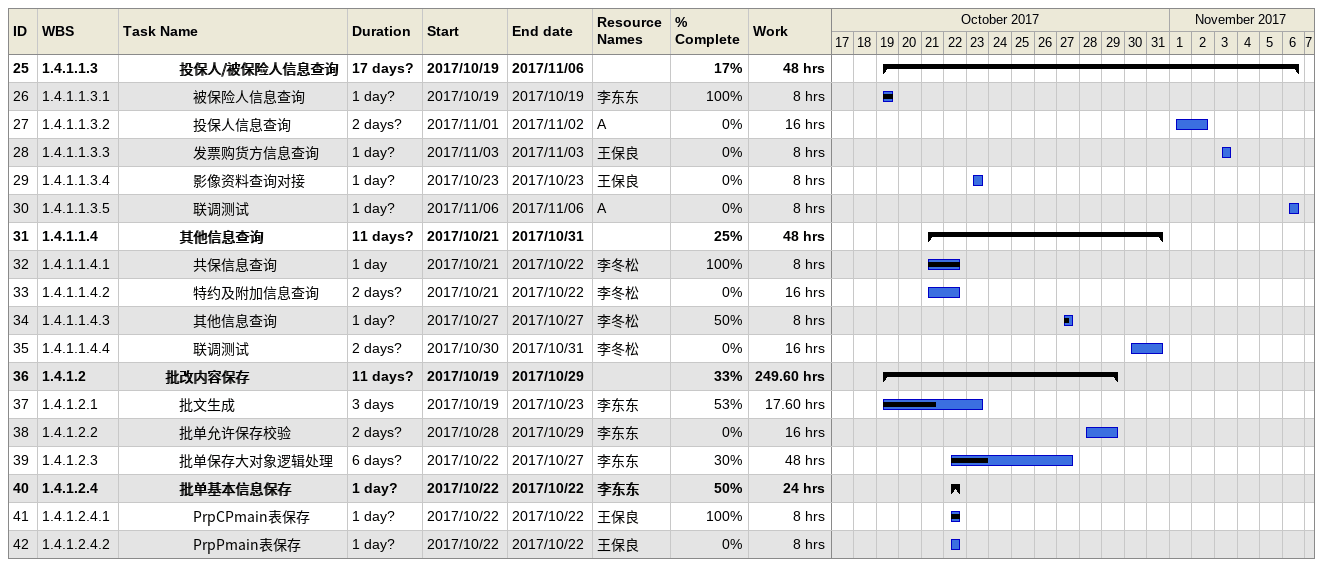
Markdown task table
| ID | WBS | Task | Duration | Start | Finish | Resources | % complete | Work (h) |
|---|---|---|---|---|---|---|---|---|
| 25 | 1.4.1.1.3 | **投保人/被保险人信息查询** | 17d? | 2017-10-19 | 2017-11-06 |  | 17 | 48 |
| 26 | 1.4.1.1.3.1 | 被保险人信息查询 | 1d? | 2017-10-19 | 2017-10-19 | 李东东 | 100 | 8 |
| 27 | 1.4.1.1.3.2 | 投保人信息查询 | 2d? | 2017-11-01 | 2017-11-02 | A | 0 | 16 |
| 28 | 1.4.1.1.3.3 | 发票购货方信息查询 | 1d? | 2017-11-03 | 2017-11-03 | 王保良 | 0 | 8 |
| 29 | 1.4.1.1.3.4 | 影像资料查询对接 | 1d? | 2017-10-23 | 2017-10-23 | 王保良 | 0 | 8 |
| 30 | 1.4.1.1.3.5 | 联调测试 | 1d? | 2017-11-06 | 2017-11-06 | A | 0 | 8 |
| 31 | 1.4.1.1.4 | **其他信息查询** | 11d? | 2017-10-21 | 2017-10-31 |  | 25 | 48 |
| 32 | 1.4.1.1.4.1 | 共保信息查询 | 1d | 2017-10-21 | 2017-10-22 | 李冬松 | 100 | 8 |
| 33 | 1.4.1.1.4.2 | 特约及附加信息查询 | 2d? | 2017-10-21 | 2017-10-22 | 李冬松 | 0 | 16 |
| 34 | 1.4.1.1.4.3 | 其他信息查询 | 1d? | 2017-10-27 | 2017-10-27 | 李冬松 | 50 | 8 |
| 35 | 1.4.1.1.4.4 | 联调测试 | 2d? | 2017-10-30 | 2017-10-31 | 李冬松 | 0 | 16 |
| 36 | 1.4.1.2 | **批改内容保存** | 11d? | 2017-10-19 | 2017-10-29 |  | 33 | 249.60 |
| 37 | 1.4.1.2.1 | 批文生成 | 3d | 2017-10-19 | 2017-10-23 | 李东东 | 53 | 17.60 |
| 38 | 1.4.1.2.2 | 批单允许保存校验 | 2d? | 2017-10-28 | 2017-10-29 | 李东东 | 0 | 16 |
| 39 | 1.4.1.2.3 | 批单保存大对象逻辑处理 | 6d? | 2017-10-22 | 2017-10-27 | 李东东 | 30 | 48 |
| 40 | 1.4.1.2.4 | **批单基本信息保存** | 1d? | 2017-10-22 | 2017-10-22 | 李东东 | 50 | 24 |
| 41 | 1.4.1.2.4.1 | PrpCPmain表保存 | 1d? | 2017-10-22 | 2017-10-22 | 王保良 | 100 | 8 |
| 42 | 1.4.1.2.4.2 | PrpPmain表保存 | 1d? | 2017-10-22 | 2017-10-22 | 王保良 | 0 | 8 |
